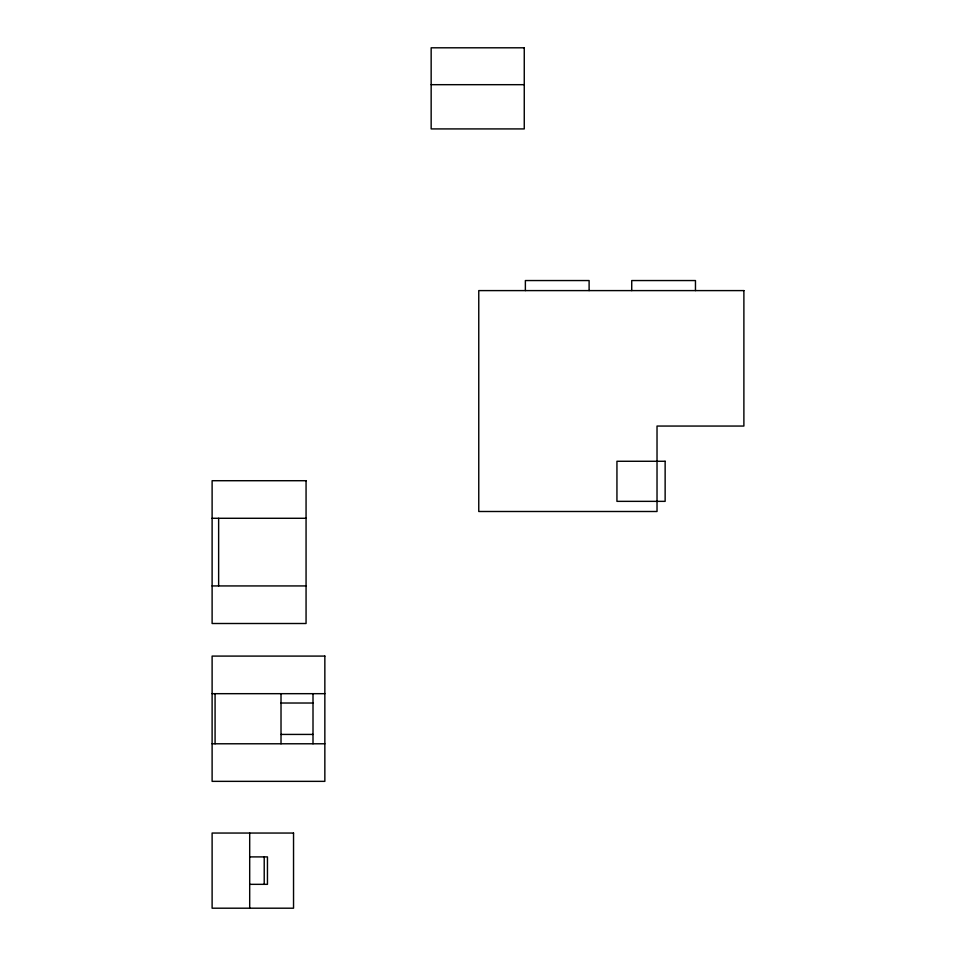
<?xml version="1.0" encoding="UTF-8"?>
<svg xmlns="http://www.w3.org/2000/svg" width="956" height="956" viewBox="0 0 956 956"><rect width="100%" height="100%" fill="white"/><g stroke="black" fill="none" stroke-linecap="round" stroke-linejoin="round"><path stroke-width="1.43" d="M431.156 84.678L524.258 84.678M212.113 518.283L306.063 518.283M212.113 585.932L306.063 585.932M212.113 693.674L324.849 693.674M281.016 703.019L313.006 703.019M281.016 734.423L313.006 734.423M212.113 743.78L324.849 743.78M249.695 856.899L267.453 856.899L267.453 884.336L249.695 884.336M695.466 290.6L695.466 280.55L631.725 280.55L631.725 290.6M589.111 290.6L589.111 280.55L525.37 280.55L525.37 290.6M313.006 693.674L313.006 743.78M281.016 693.674L281.016 743.78M264.214 856.899L264.214 884.336M249.695 833.046L249.695 908.2M218.637 518.283L218.637 585.932M215.076 693.674L215.076 743.78M524.258 47.8L431.156 47.8L431.156 128.917L524.258 128.917L524.258 47.8M743.888 290.6L478.765 290.6L478.765 511.496L657.023 511.496L657.023 426.053L743.888 426.053L743.888 290.6M665.137 461.27L616.943 461.27L616.943 501.35L665.137 501.35L665.137 461.27M306.063 480.713L212.113 480.713L212.113 623.503L306.063 623.503L306.063 480.713M324.849 656.091L212.113 656.091L212.113 781.351L324.849 781.351L324.849 656.091M293.54 833.046L212.113 833.046L212.113 908.2L293.54 908.2L293.54 833.046"/></g></svg>
